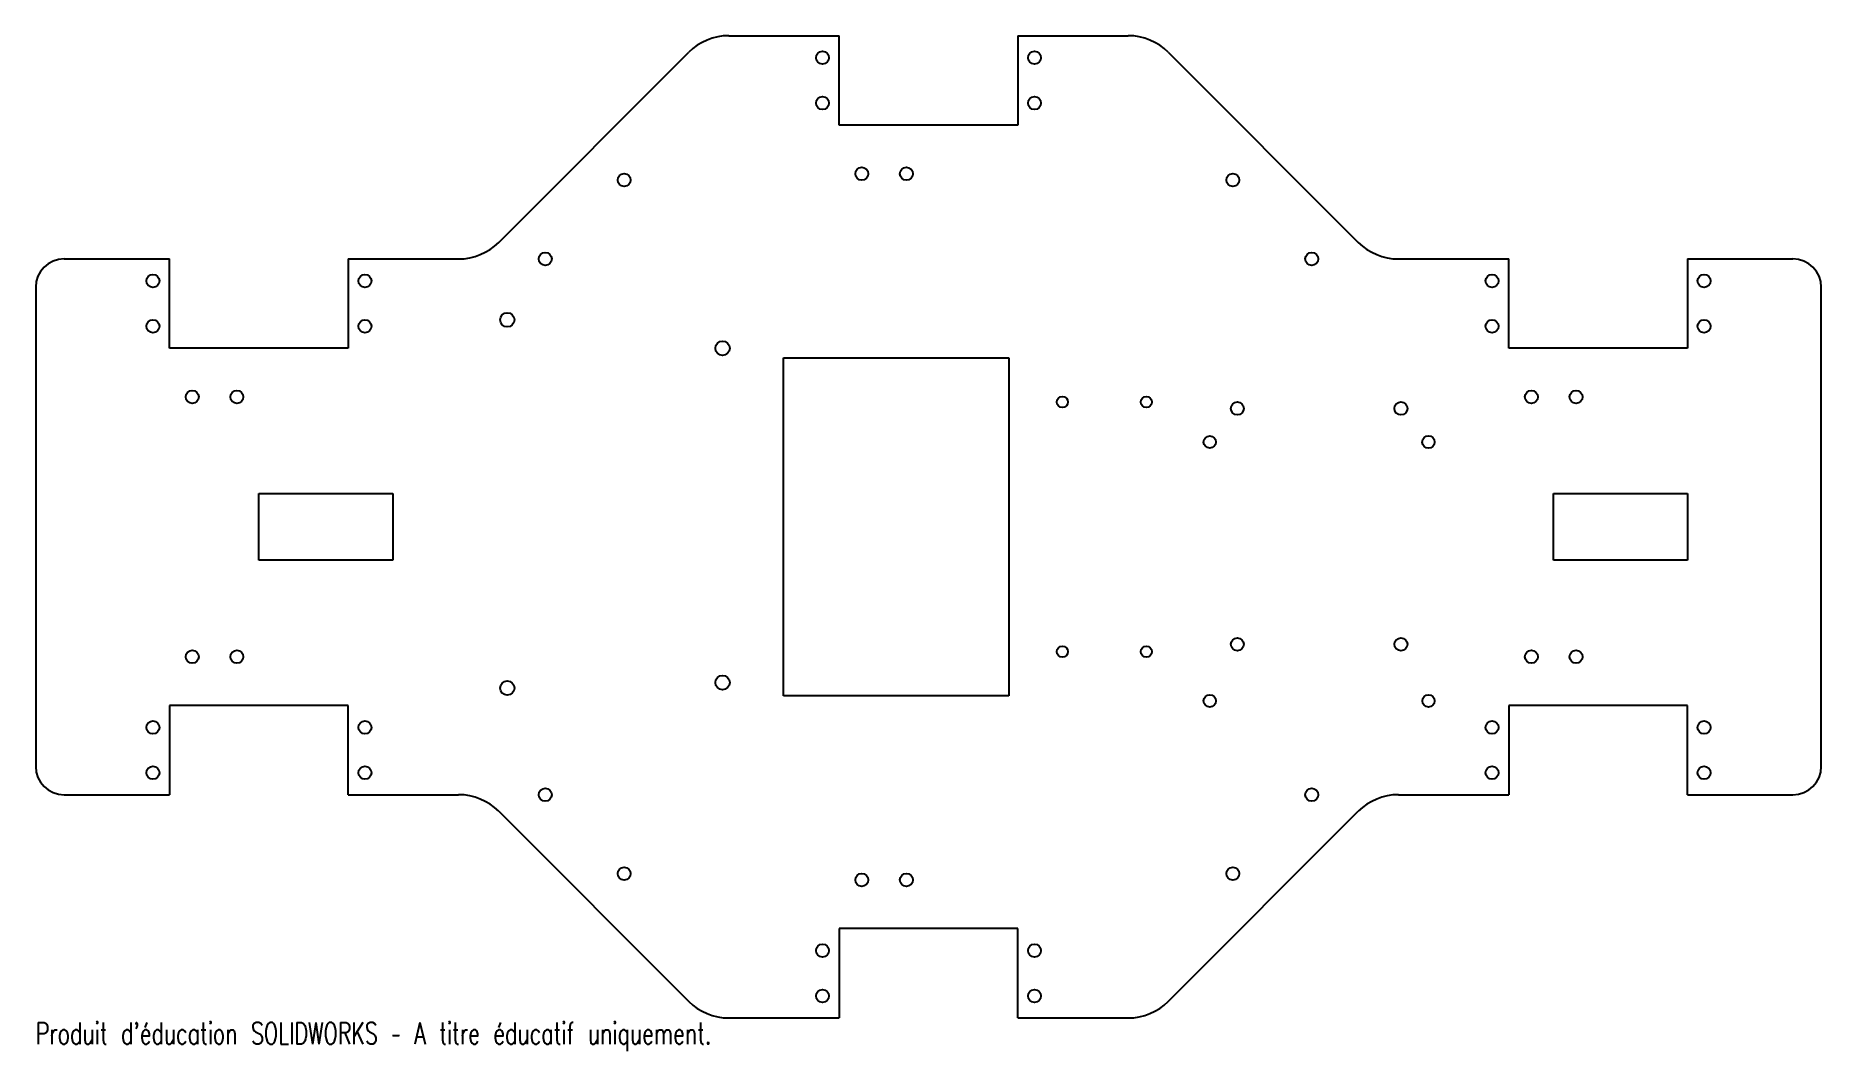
# Model space of a CAD drawing. Header units: millimetres. Extents: x 0 to 400, y -117 to 110.
import ezdxf

# ---------------------------------------------------------------- set-up
doc = ezdxf.new("R2010")
doc.units = ezdxf.units.MM
doc.styles.add('SLDTEXTSTYLE0', font='TXT', dxfattribs={"width": 0.7, "bigfont": 'bigfont'})

msp = doc.modelspace()

# ---------------------------------------------------------------- linework, layer by layer
at = {"color": 7, "linetype": 'Continuous', "lineweight": 25}
for p, q in [((155.26, 110), (180, 110)), ((180, 90), (180, 110)), ((220, 110), (244.74, 110)), ((220, 110), (220, 90)), ((103.72, 63.72), (146.28, 106.28)), ((253.72, 106.28), (296.28, 63.72)), ((220, 90), (180, 90)), ((6.35, 60), (30, 60)), ((30, 40), (30, 60)), ((70, 60), (94.74, 60)), ((70, 60), (70, 40)), ((305.26, 60), (330, 60)), ((330, 40), (330, 60)), ((370, 60), (393.65, 60)), ((370, 60), (370, 40)), ((0, 53.65), (0, -53.65)), ((400, -53.65), (400, 53.65)), ((70, 40), (30, 40)), ((370, 40), (330, 40)), ((167.55, -37.85), (167.55, 37.84)), ((167.55, 37.84), (218, 37.84)), ((218, 37.84), (218, -37.85)), ((50, -7.5), (50, 7.5)), ((50, 7.5), (80, 7.5)), ((80, 7.5), (80, -7.5)), ((340, -7.5), (340, 7.5)), ((340, 7.5), (370, 7.5)), ((370, 7.5), (370, -7.5)), ((80, -7.5), (50, -7.5)), ((370, -7.5), (340, -7.5)), ((30, -40), (30, -60)), ((70, -40), (30, -40)), ((70, -60), (70, -40)), ((218, -37.85), (167.55, -37.85)), ((330, -40), (330, -60)), ((370, -40), (330, -40)), ((370, -60), (370, -40)), ((6.35, -60), (30, -60)), ((70, -60), (94.74, -60)), ((305.26, -60), (330, -60)), ((370, -60), (393.65, -60)), ((103.72, -63.72), (146.28, -106.28)), ((253.72, -106.28), (296.28, -63.72)), ((180, -90), (180, -110)), ((220, -90), (180, -90)), ((220, -110), (220, -90)), ((155.26, -110), (180, -110)), ((220, -110), (244.74, -110))]:
    msp.add_line(p, q, dxfattribs=at)
for centre, radius in [((176.25, 105.08), 1.45), ((223.75, 105.08), 1.45), ((176.25, 94.92), 1.45), ((223.75, 94.92), 1.45), ((185.06, 79.09), 1.45), ((195.06, 79.09), 1.45), ((131.82, 77.68), 1.45), ((268.18, 77.68), 1.45), ((114.14, 60), 1.45), ((285.86, 60), 1.45), ((26.25, 55.08), 1.45), ((73.75, 55.08), 1.45), ((326.25, 55.08), 1.45), ((373.75, 55.08), 1.45), ((26.25, 44.92), 1.45), ((73.75, 44.92), 1.45), ((105.64, 46.36), 1.6), ((326.25, 44.92), 1.45), ((373.75, 44.92), 1.45), ((153.86, 40), 1.6), ((35.06, 29.09), 1.45), ((45.06, 29.09), 1.45), ((230, 27.95), 1.25), ((248.8, 27.95), 1.25), ((335.06, 29.09), 1.45), ((345.06, 29.09), 1.45), ((269.19, 26.52), 1.45), ((305.82, 26.52), 1.45), ((263, 19), 1.37), ((312, 19), 1.38), ((35.06, -29.09), 1.45), ((45.06, -29.09), 1.45), ((230, -27.95), 1.25), ((248.8, -27.95), 1.25), ((269.19, -26.31), 1.45), ((305.82, -26.31), 1.45), ((335.06, -29.09), 1.45), ((345.06, -29.09), 1.45), ((105.64, -36.11), 1.6), ((153.86, -34.88), 1.6), ((263, -39), 1.37), ((312, -39), 1.37), ((26.25, -44.92), 1.45), ((73.75, -44.92), 1.45), ((326.25, -44.92), 1.45), ((373.75, -44.92), 1.45), ((26.25, -55.08), 1.45), ((73.75, -55.08), 1.45), ((326.25, -55.08), 1.45), ((373.75, -55.08), 1.45), ((114.14, -60), 1.45), ((285.86, -60), 1.45), ((131.82, -77.68), 1.45), ((185.06, -79.09), 1.45), ((195.06, -79.09), 1.45), ((268.18, -77.68), 1.45), ((176.25, -94.92), 1.45), ((223.75, -94.92), 1.45), ((176.25, -105.08), 1.45), ((223.75, -105.08), 1.45)]:
    msp.add_circle(centre, radius, dxfattribs=at)
for centre, radius, start, end in [((155.26, 97.3), 12.7, 90, 135), ((244.74, 97.3), 12.7, 45, 90), ((6.35, 53.65), 6.35, 90, 180), ((94.74, 72.7), 12.7, 270, 315), ((305.26, 72.7), 12.7, 225, 270), ((393.65, 53.65), 6.35, 0, 90), ((6.35, -53.65), 6.35, 180, 270), ((393.65, -53.65), 6.35, 270, 0), ((94.74, -72.7), 12.7, 45, 90), ((305.26, -72.7), 12.7, 90, 135), ((155.26, -97.3), 12.7, 225, 270), ((244.74, -97.3), 12.7, 270, 315)]:
    msp.add_arc(centre, radius, start, end, dxfattribs=at)

# ---------------------------------------------------------------- texts
at = {"color": 7, "linetype": 'Continuous', "insert": (0, -111.02), "char_height": 4.8336, "attachment_point": 1, "style": 'SLDTEXTSTYLE0'}
msp.add_mtext("Produit d'éducation SOLIDWORKS – A titre éducatif uniquement.", dxfattribs=at)

doc.saveas('drawing.dxf')
